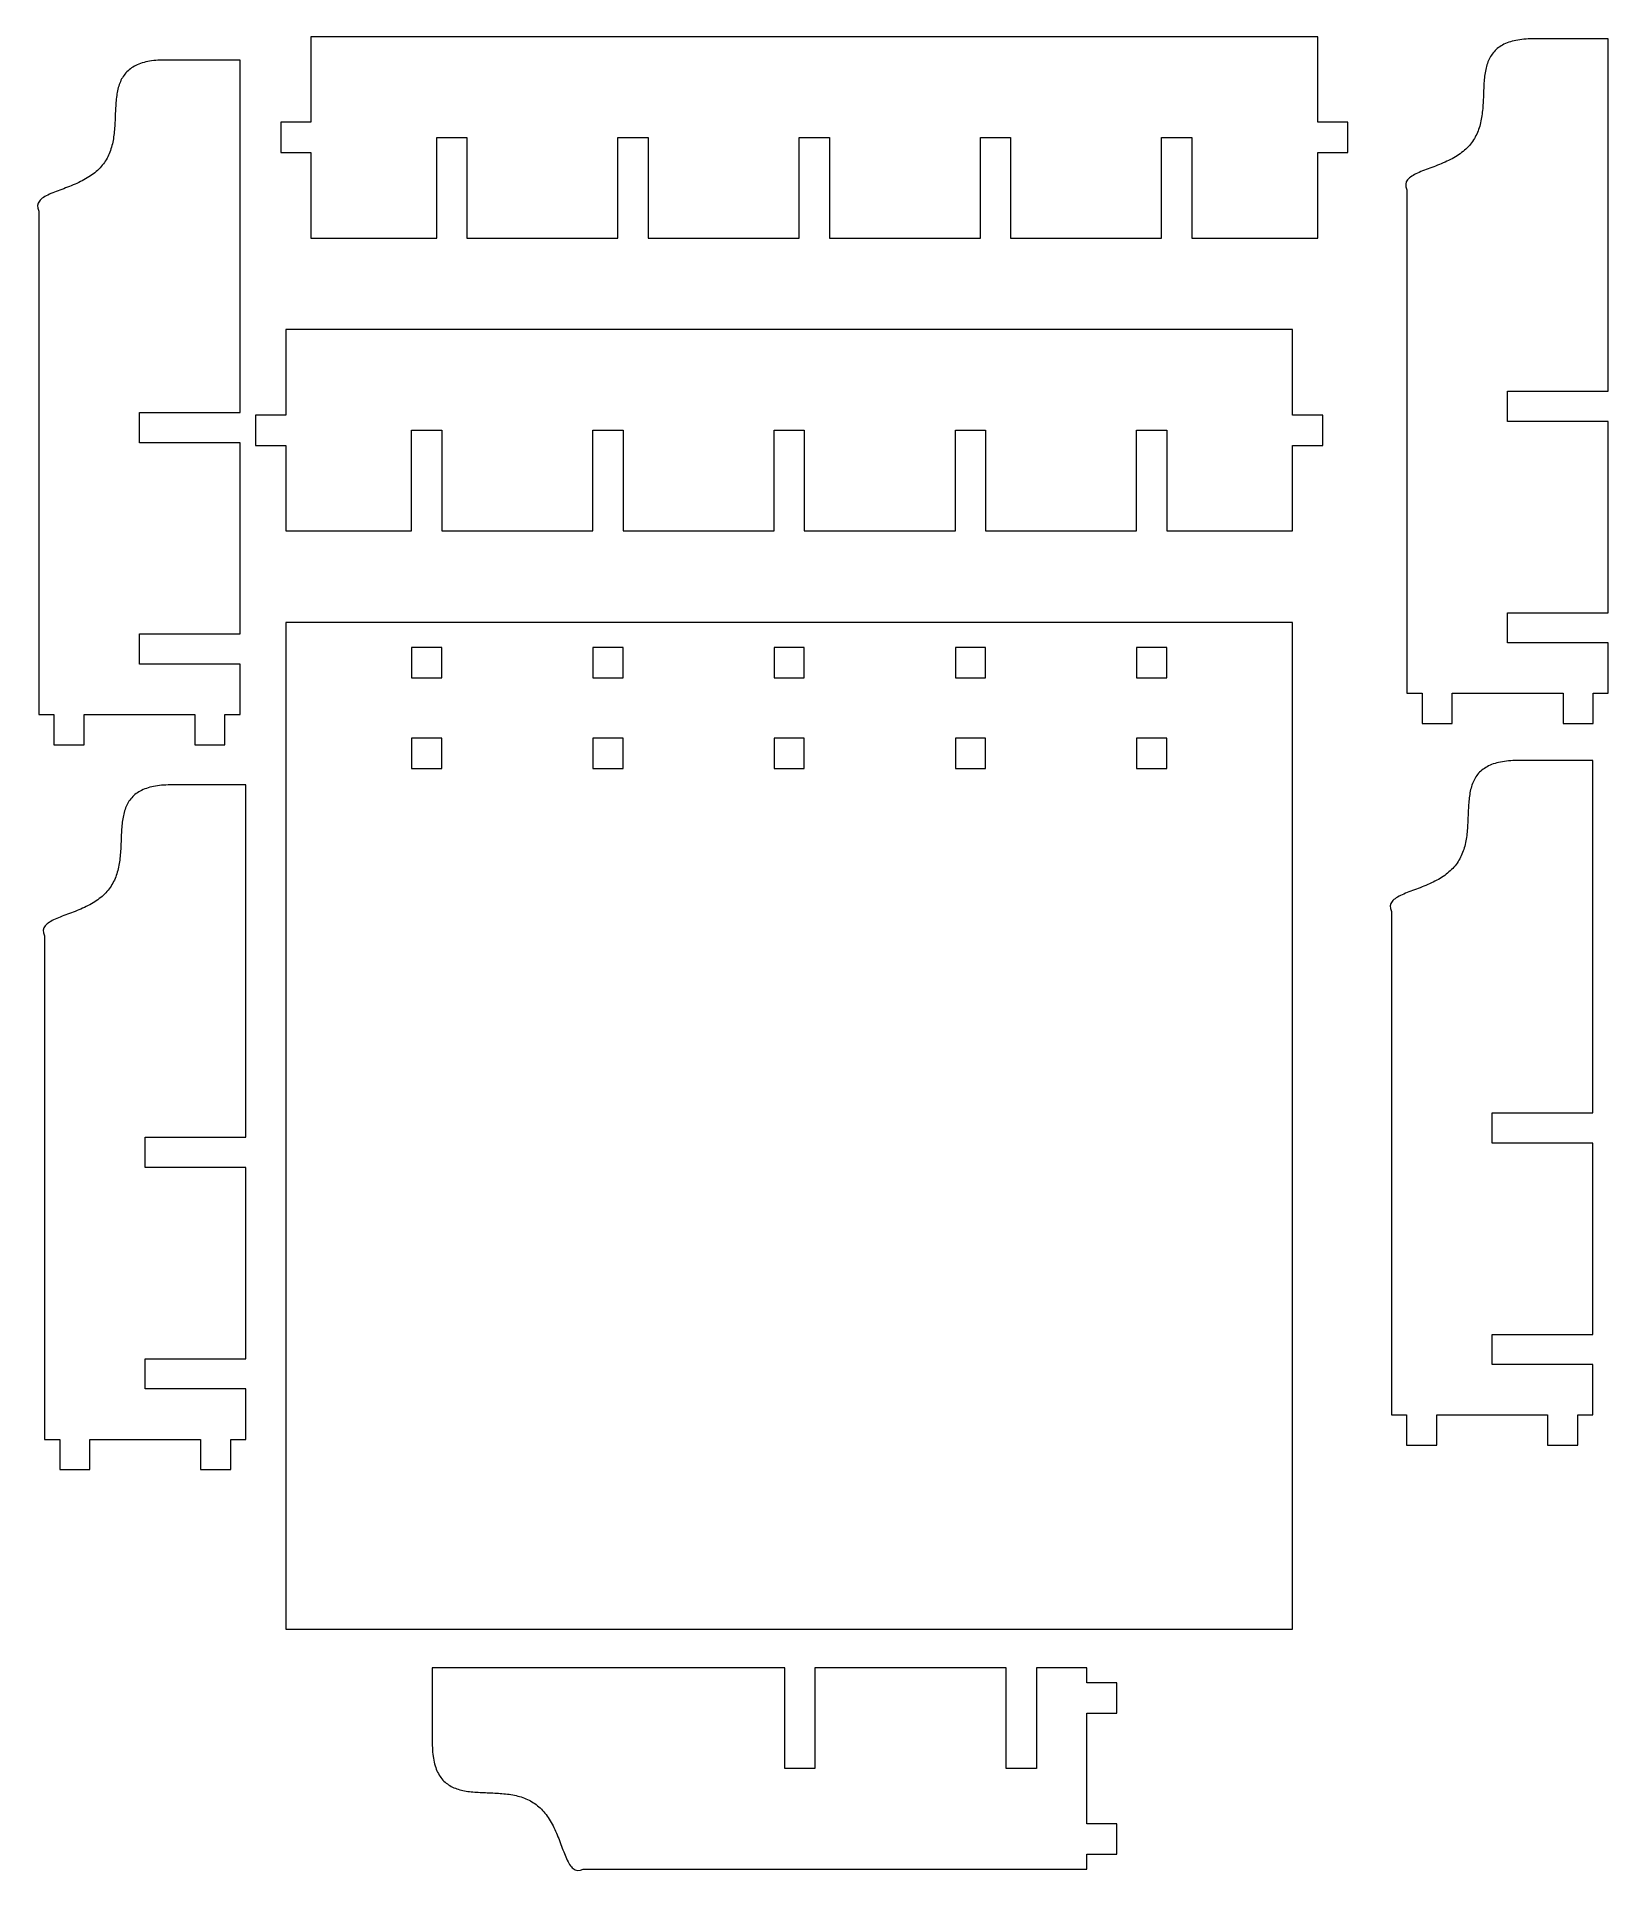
# Model space of a CAD drawing. Header units: millimetres. Extents: x 6 to 318, y 2 to 366.
import ezdxf

# ---------------------------------------------------------------- set-up
doc = ezdxf.new("R2010")
doc.units = ezdxf.units.MM

msp = doc.modelspace()

# ---------------------------------------------------------------- linework, layer by layer
at = {"color": 7, "linetype": 'Continuous', "lineweight": 15}
for p, q in [((60.75, 366.43), (60.75, 349.43)), ((260.75, 366.43), (60.75, 366.43)), ((260.75, 349.43), (260.75, 366.43)), ((318.48, 366), (303.48, 366)), ((318.48, 296), (318.48, 366)), ((46.69, 361.78), (31.69, 361.78)), ((46.69, 291.78), (46.69, 361.78)), ((54.75, 349.43), (54.75, 343.43)), ((60.75, 349.43), (54.75, 349.43)), ((85.75, 346.43), (91.75, 346.43)), ((85.75, 326.43), (85.75, 346.43)), ((91.75, 346.43), (91.75, 326.43)), ((121.75, 346.43), (127.75, 346.43)), ((121.75, 326.43), (121.75, 346.43)), ((127.75, 346.43), (127.75, 326.43)), ((157.75, 346.43), (163.75, 346.43)), ((157.75, 326.43), (157.75, 346.43)), ((163.75, 346.43), (163.75, 326.43)), ((193.75, 346.43), (199.75, 346.43)), ((193.75, 326.43), (193.75, 346.43)), ((199.75, 346.43), (199.75, 326.43)), ((229.75, 346.43), (235.75, 346.43)), ((229.75, 326.43), (229.75, 346.43)), ((235.75, 346.43), (235.75, 326.43)), ((266.75, 349.43), (260.75, 349.43)), ((266.75, 343.43), (266.75, 349.43)), ((54.75, 343.43), (60.75, 343.43)), ((60.75, 343.43), (60.75, 326.43)), ((260.75, 343.43), (266.75, 343.43)), ((260.75, 326.43), (260.75, 343.43)), ((278.48, 336), (278.48, 236)), ((6.69, 331.78), (6.69, 231.78)), ((60.75, 326.43), (85.75, 326.43)), ((91.75, 326.43), (121.75, 326.43)), ((127.75, 326.43), (157.75, 326.43)), ((163.75, 326.43), (193.75, 326.43)), ((199.75, 326.43), (229.75, 326.43)), ((235.75, 326.43), (260.75, 326.43)), ((55.77, 308.24), (55.77, 291.24)), ((255.77, 308.24), (55.77, 308.24)), ((255.77, 291.24), (255.77, 308.24)), ((298.48, 296), (318.48, 296)), ((298.48, 290), (298.48, 296)), ((26.69, 291.78), (46.69, 291.78)), ((26.69, 285.78), (26.69, 291.78)), ((49.77, 291.24), (49.77, 285.24)), ((55.77, 291.24), (49.77, 291.24)), ((80.77, 288.24), (86.77, 288.24)), ((80.77, 268.24), (80.77, 288.24)), ((86.77, 288.24), (86.77, 268.24)), ((116.77, 288.24), (122.77, 288.24)), ((116.77, 268.24), (116.77, 288.24)), ((122.77, 288.24), (122.77, 268.24)), ((152.77, 288.24), (158.77, 288.24)), ((152.77, 268.24), (152.77, 288.24)), ((158.77, 288.24), (158.77, 268.24)), ((188.77, 288.24), (194.77, 288.24)), ((188.77, 268.24), (188.77, 288.24)), ((194.77, 288.24), (194.77, 268.24)), ((224.77, 288.24), (230.77, 288.24)), ((224.77, 268.24), (224.77, 288.24)), ((230.77, 288.24), (230.77, 268.24)), ((261.77, 291.24), (255.77, 291.24)), ((261.77, 285.24), (261.77, 291.24)), ((318.48, 290), (298.48, 290)), ((318.48, 252), (318.48, 290)), ((46.69, 285.78), (26.69, 285.78)), ((46.69, 247.78), (46.69, 285.78)), ((49.77, 285.24), (55.77, 285.24)), ((55.77, 285.24), (55.77, 268.24)), ((255.77, 285.24), (261.77, 285.24)), ((255.77, 268.24), (255.77, 285.24)), ((55.77, 268.24), (80.77, 268.24)), ((86.77, 268.24), (116.77, 268.24)), ((122.77, 268.24), (152.77, 268.24)), ((158.77, 268.24), (188.77, 268.24)), ((194.77, 268.24), (224.77, 268.24)), ((230.77, 268.24), (255.77, 268.24)), ((298.48, 252), (318.48, 252)), ((298.48, 246), (298.48, 252)), ((255.77, 250.08), (55.77, 250.08)), ((55.77, 250.08), (55.77, 50.08)), ((255.77, 50.08), (255.77, 250.08)), ((26.69, 247.78), (46.69, 247.78)), ((26.69, 241.78), (26.69, 247.78)), ((86.77, 245.08), (80.77, 245.08)), ((80.77, 245.08), (80.77, 239.08)), ((86.77, 239.08), (86.77, 245.08)), ((122.77, 245.08), (116.77, 245.08)), ((116.77, 245.08), (116.77, 239.08)), ((122.77, 239.08), (122.77, 245.08)), ((158.77, 245.08), (152.77, 245.08)), ((152.77, 245.08), (152.77, 239.08)), ((158.77, 239.08), (158.77, 245.08)), ((194.77, 245.08), (188.77, 245.08)), ((188.77, 245.08), (188.77, 239.08)), ((194.77, 239.08), (194.77, 245.08)), ((230.77, 245.08), (224.77, 245.08)), ((224.77, 245.08), (224.77, 239.08)), ((230.77, 239.08), (230.77, 245.08)), ((318.48, 246), (298.48, 246)), ((318.48, 236), (318.48, 246)), ((46.69, 241.78), (26.69, 241.78)), ((46.69, 231.78), (46.69, 241.78)), ((80.77, 239.08), (86.77, 239.08)), ((116.77, 239.08), (122.77, 239.08)), ((152.77, 239.08), (158.77, 239.08)), ((188.77, 239.08), (194.77, 239.08)), ((224.77, 239.08), (230.77, 239.08)), ((278.48, 236), (281.48, 236)), ((281.48, 236), (281.48, 230)), ((287.48, 236), (309.48, 236)), ((287.48, 230), (287.48, 236)), ((309.48, 236), (309.48, 230)), ((315.48, 236), (318.48, 236)), ((315.48, 230), (315.48, 236)), ((6.69, 231.78), (9.69, 231.78)), ((9.69, 231.78), (9.69, 225.78)), ((15.69, 231.78), (37.69, 231.78)), ((15.69, 225.78), (15.69, 231.78)), ((37.69, 231.78), (37.69, 225.78)), ((43.69, 231.78), (46.69, 231.78)), ((43.69, 225.78), (43.69, 231.78)), ((281.48, 230), (287.48, 230)), ((309.48, 230), (315.48, 230)), ((86.77, 227.08), (80.77, 227.08)), ((80.77, 227.08), (80.77, 221.08)), ((86.77, 221.08), (86.77, 227.08)), ((122.77, 227.08), (116.77, 227.08)), ((116.77, 227.08), (116.77, 221.08)), ((122.77, 221.08), (122.77, 227.08)), ((158.77, 227.08), (152.77, 227.08)), ((152.77, 227.08), (152.77, 221.08)), ((158.77, 221.08), (158.77, 227.08)), ((194.77, 227.08), (188.77, 227.08)), ((188.77, 227.08), (188.77, 221.08)), ((194.77, 221.08), (194.77, 227.08)), ((230.77, 227.08), (224.77, 227.08)), ((224.77, 227.08), (224.77, 221.08)), ((230.77, 221.08), (230.77, 227.08)), ((9.69, 225.78), (15.69, 225.78)), ((37.69, 225.78), (43.69, 225.78)), ((315.41, 222.64), (300.41, 222.64)), ((315.41, 152.64), (315.41, 222.64)), ((80.77, 221.08), (86.77, 221.08)), ((116.77, 221.08), (122.77, 221.08)), ((152.77, 221.08), (158.77, 221.08)), ((188.77, 221.08), (194.77, 221.08)), ((224.77, 221.08), (230.77, 221.08)), ((47.85, 217.79), (32.85, 217.79)), ((47.85, 147.79), (47.85, 217.79)), ((275.41, 192.64), (275.41, 92.64)), ((7.85, 187.79), (7.85, 87.79)), ((295.41, 152.64), (315.41, 152.64)), ((295.41, 146.64), (295.41, 152.64)), ((27.85, 147.79), (47.85, 147.79)), ((27.85, 141.79), (27.85, 147.79)), ((315.41, 146.64), (295.41, 146.64)), ((315.41, 108.64), (315.41, 146.64)), ((47.85, 141.79), (27.85, 141.79)), ((47.85, 103.79), (47.85, 141.79)), ((295.41, 108.64), (315.41, 108.64)), ((295.41, 102.64), (295.41, 108.64)), ((27.85, 103.79), (47.85, 103.79)), ((27.85, 97.79), (27.85, 103.79)), ((315.41, 102.64), (295.41, 102.64)), ((315.41, 92.64), (315.41, 102.64)), ((47.85, 97.79), (27.85, 97.79)), ((47.85, 87.79), (47.85, 97.79)), ((275.41, 92.64), (278.41, 92.64)), ((278.41, 92.64), (278.41, 86.64)), ((284.41, 92.64), (306.41, 92.64)), ((284.41, 86.64), (284.41, 92.64)), ((306.41, 92.64), (306.41, 86.64)), ((312.41, 92.64), (315.41, 92.64)), ((312.41, 86.64), (312.41, 92.64)), ((7.85, 87.79), (10.85, 87.79)), ((10.85, 87.79), (10.85, 81.79)), ((16.85, 87.79), (38.85, 87.79)), ((16.85, 81.79), (16.85, 87.79)), ((38.85, 87.79), (38.85, 81.79)), ((44.85, 87.79), (47.85, 87.79)), ((44.85, 81.79), (44.85, 87.79)), ((278.41, 86.64), (284.41, 86.64)), ((306.41, 86.64), (312.41, 86.64)), ((10.85, 81.79), (16.85, 81.79)), ((38.85, 81.79), (44.85, 81.79)), ((55.77, 50.08), (255.77, 50.08)), ((154.87, 42.39), (84.87, 42.39)), ((84.87, 42.39), (84.87, 27.39)), ((154.87, 22.39), (154.87, 42.39)), ((160.87, 42.39), (160.87, 22.39)), ((198.87, 42.39), (160.87, 42.39)), ((198.87, 22.39), (198.87, 42.39)), ((204.87, 42.39), (204.87, 22.39)), ((214.87, 42.39), (204.87, 42.39)), ((214.87, 39.39), (214.87, 42.39)), ((220.87, 39.39), (214.87, 39.39)), ((220.87, 33.39), (220.87, 39.39)), ((214.87, 33.39), (220.87, 33.39)), ((214.87, 11.39), (214.87, 33.39)), ((160.87, 22.39), (154.87, 22.39)), ((204.87, 22.39), (198.87, 22.39)), ((220.87, 11.39), (214.87, 11.39)), ((220.87, 5.39), (220.87, 11.39)), ((214.87, 5.39), (220.87, 5.39)), ((214.87, 2.39), (214.87, 5.39)), ((114.87, 2.39), (214.87, 2.39))]:
    msp.add_line(p, q, dxfattribs=at)
for points in [[(303.48, 366), (302.27, 366), (301.14, 365.9), (299.11, 365.5), (298.22, 365.19), (296.71, 364.36), (296.09, 363.84), (295.1, 362.61), (294.73, 361.91), (294.19, 360.35), (294.02, 359.5), (293.8, 357.7), (293.75, 356.75), (293.67, 354.83), (293.64, 353.85), (293.51, 351.91), (293.42, 350.95), (293.07, 349.11), (292.83, 348.22), (292.12, 346.57), (291.67, 345.8), (290.53, 344.39), (289.84, 343.76), (288.26, 342.62), (287.36, 342.12), (285.45, 341.22), (284.43, 340.83), (282.42, 340.08), (281.44, 339.72), (279.73, 338.95), (279.01, 338.53), (278.18, 337.47), (278.07, 336.84), (278.48, 336)], [(31.69, 361.78), (30.49, 361.78), (29.35, 361.69), (27.33, 361.29), (26.44, 360.98), (24.93, 360.15), (24.31, 359.63), (23.32, 358.4), (22.95, 357.7), (22.41, 356.14), (22.24, 355.28), (22.02, 353.49), (21.96, 352.54), (21.88, 350.61), (21.86, 349.63), (21.73, 347.7), (21.63, 346.74), (21.29, 344.9), (21.04, 344.01), (20.34, 342.36), (19.89, 341.59), (18.74, 340.18), (18.06, 339.54), (16.47, 338.41), (15.58, 337.91), (13.67, 337.01), (12.65, 336.61), (10.64, 335.86), (9.65, 335.51), (7.95, 334.73), (7.23, 334.31), (6.4, 333.26), (6.29, 332.63), (6.69, 331.78)], [(300.41, 222.64), (299.2, 222.64), (298.07, 222.54), (296.05, 222.14), (295.15, 221.83), (293.64, 221), (293.02, 220.48), (292.03, 219.26), (291.66, 218.55), (291.13, 216.99), (290.96, 216.14), (290.73, 214.34), (290.68, 213.39), (290.6, 211.47), (290.57, 210.49), (290.45, 208.55), (290.35, 207.59), (290.01, 205.75), (289.76, 204.86), (289.06, 203.21), (288.6, 202.44), (287.46, 201.03), (286.77, 200.4), (285.19, 199.26), (284.29, 198.76), (282.38, 197.86), (281.36, 197.47), (279.36, 196.72), (278.37, 196.36), (276.66, 195.59), (275.95, 195.17), (275.11, 194.11), (275, 193.48), (275.41, 192.64)], [(32.85, 217.79), (31.64, 217.79), (30.51, 217.69), (28.49, 217.29), (27.59, 216.98), (26.08, 216.15), (25.46, 215.63), (24.47, 214.41), (24.11, 213.7), (23.57, 212.14), (23.4, 211.29), (23.17, 209.49), (23.12, 208.54), (23.04, 206.62), (23.01, 205.64), (22.89, 203.7), (22.79, 202.74), (22.45, 200.9), (22.2, 200.02), (21.5, 198.36), (21.04, 197.59), (19.9, 196.18), (19.21, 195.55), (17.63, 194.41), (16.73, 193.91), (14.82, 193.01), (13.8, 192.62), (11.8, 191.87), (10.81, 191.51), (9.1, 190.74), (8.39, 190.32), (7.55, 189.26), (7.44, 188.63), (7.85, 187.79)], [(84.87, 27.39), (84.87, 26.18), (84.96, 25.05), (85.36, 23.02), (85.67, 22.13), (86.5, 20.62), (87.02, 20), (88.25, 19.01), (88.96, 18.64), (90.52, 18.1), (91.37, 17.93), (93.17, 17.71), (94.11, 17.66), (96.04, 17.58), (97.02, 17.55), (98.96, 17.42), (99.91, 17.33), (101.76, 16.98), (102.64, 16.74), (104.3, 16.04), (105.07, 15.58), (106.47, 14.44), (107.11, 13.75), (108.24, 12.17), (108.75, 11.27), (109.64, 9.36), (110.04, 8.34), (110.79, 6.33), (111.14, 5.35), (111.92, 3.64), (112.34, 2.92), (113.39, 2.09), (114.03, 1.98), (114.87, 2.39)]]:
    msp.add_open_spline(points, degree=3, knots=[0, 0, 0, 0, 0.0625, 0.0625, 0.125, 0.125, 0.1875, 0.1875, 0.25, 0.25, 0.3125, 0.3125, 0.375, 0.375, 0.4375, 0.4375, 0.5, 0.5, 0.5625, 0.5625, 0.625, 0.625, 0.6875, 0.6875, 0.75, 0.75, 0.8125, 0.8125, 0.875, 0.875, 0.9375, 0.9375, 1, 1, 1, 1], dxfattribs=at)

doc.saveas('drawing.dxf')
